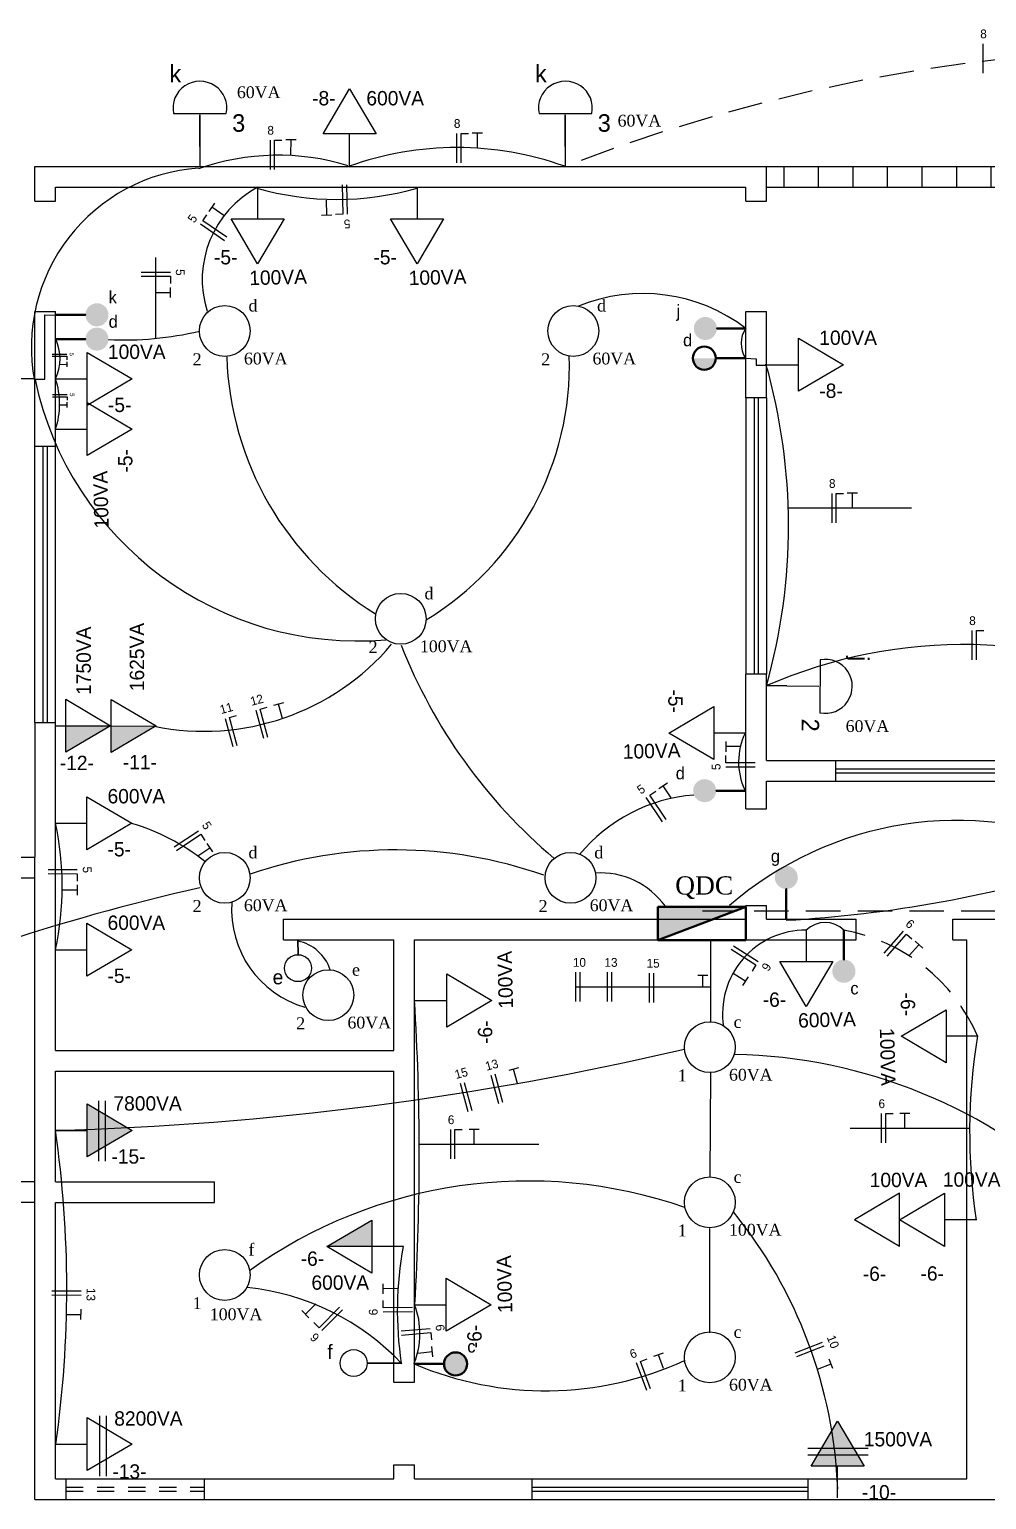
# Model space of a CAD drawing. Extents: x 20 to 1815, y -14679 to 245.
# Drawn here: x 37.28 to 44.22, y -2.46 to 8.18 of the extents above; entities that cross this region are included whole.
import ezdxf

# ---------------------------------------------------------------- set-up
doc = ezdxf.new("R2010")
doc.units = 0
doc.header["$MEASUREMENT"] = 0
for name, pattern in [('DASHED2', [9.525, 6.35, -3.175]), ('HIDDEN', [0.375, 0.25, -0.125]), ('HIDDEN2', [4.7625, 3.175, -1.5875])]:
    doc.linetypes.add(name, pattern=pattern)
doc.layers.get('0').update_dxf_attribs({"linetype": 'CONTINUOUS'})
for name, color, linetype in [('CP-CAR', 7, 'CONTINUOUS'), ('ESQUADRIA', 2, 'CONTINUOUS'), ('FIACAO', 1, 'CONTINUOUS'), ('INTERRUPTOR', 10, 'CONTINUOUS'), ('JANELA', 3, 'CONTINUOUS'), ('PAREDE', 6, 'CONTINUOUS'), ('PONTO_DE_LUZ', 1, 'CONTINUOUS'), ('PORTA', 3, 'CONTINUOUS'), ('PROJCASA', 3, 'HIDDEN'), ('TOMADAS', 1, 'CONTINUOUS')]:
    doc.layers.add(name, color=color, linetype=linetype)
doc.layers.add('Interruptores', color=7, linetype='CONTINUOUS', lineweight=50)
doc.layers.add('QDC', color=1, linetype='CONTINUOUS', lineweight=50)

# ---------------------------------------------------------------- blocks, each defined once
blk = doc.blocks.new('QDC')
for p, q in [((0.2, 0.15), (-0.2, 0.15)), ((-0.2, 0), (0.2, 0.15)), ((-0.2, 0.15), (-0.2, 0)), ((0.2, 0), (0.2, 0.15)), ((-0.2, 0), (0.2, 0))]:
    blk.add_line(p, q)
blk.add_solid([(-0.2, 0), (0.2, 0), (0.2, 0.15)])
blk = doc.blocks.new('TB-30')
for p, q in [((0.1433, 0.1202), (0.3473, 0)), ((0.1433, -0.1202), (0.1433, 0.1202)), ((0, 0), (0.1433, 0)), ((0.3473, 0), (0.1433, -0.1202))]:
    blk.add_line(p, q)
blk = doc.blocks.new('TB-230')
blk.add_hatch(color=256).paths.add_polyline_path([(0.1433, 0.1202), (0.1433, -0.1202), (0.3473, 0)])
for p, q in [((0.1433, -0.1202), (0.1433, 0.1202)), ((0.1433, 0.1202), (0.3473, 0)), ((0, 0), (0.1433, 0)), ((0.3473, 0), (0.1433, -0.1202))]:
    blk.add_line(p, q)

msp = doc.modelspace()

# ---------------------------------------------------------------- hatches: boundary and pattern name
at = {"layer": 'FIACAO'}
h = msp.add_hatch(color=256, dxfattribs=at)
h.dxf.hatch_style = 1
h.paths.add_polyline_path([(37.689, 6.118, 1), (37.856, 6.118, 1)])
h = msp.add_hatch(color=256, dxfattribs=at)
h.dxf.hatch_style = 1
h.paths.add_polyline_path([(42.263, 6.019, -1), (42.096, 6.019, -1)])
h = msp.add_hatch(color=256, dxfattribs=at)
h.dxf.hatch_style = 1
h.paths.add_polyline_path([(37.689, 5.942, 1), (37.856, 5.942, 1)])
h = msp.add_hatch(color=256, dxfattribs=at)
h.dxf.hatch_style = 1
h.paths.add_polyline_path([(42.089, 5.804), (42.256, 5.804, -1)])
h = msp.add_hatch(color=256, dxfattribs=at)
h.dxf.hatch_style = 1
h.paths.add_polyline_path([(42.258, 2.673, -1), (42.091, 2.673, -1)])
h = msp.add_hatch(color=256, dxfattribs=at)
h.dxf.hatch_style = 1
h.paths.add_polyline_path([(42.766, 1.961, 1), (42.766, 2.128, 1)])
h = msp.add_hatch(color=256, dxfattribs=at)
h.dxf.hatch_style = 1
h.paths.add_polyline_path([(43.183, 1.45, 1), (43.183, 1.282, 1)])
h = msp.add_hatch(color=256, dxfattribs=at)
h.dxf.hatch_style = 1
h.paths.add_polyline_path([(40.287, -1.477, 1), (40.454, -1.477, 1)])
at = {"layer": 'PORTA'}
h = msp.add_hatch(dxfattribs=at)
h.set_pattern_fill('_USER,_O', color=1, scale=0.25, angle=90, pattern_type=0)
h.set_pattern_definition([(90, (0, 0), (-0.25, 2e-17), [])])
h.paths.add_polyline_path([(45.623, 7.192), (42.623, 7.192), (42.623, 7.042), (45.623, 7.042)])
at = {"layer": 'TOMADAS'}
for points in [[(37.546, 3.143), (37.546, 2.951), (37.871, 3.143)], [(37.876, 3.142), (37.876, 2.95), (38.202, 3.142)], [(39.763, -0.628), (39.763, -0.436), (39.437, -0.628)]]:
    msp.add_hatch(color=256, dxfattribs=at).paths.add_polyline_path(points)

# ---------------------------------------------------------------- linework, layer by layer
at = {"color": 7}
for p, q in [((44.192, 7.868), (44.192, 8.079)), ((39.029, 7.171), (39.029, 7.382)), ((39.059, 7.171), (39.059, 7.382)), ((39.059, 7.382), (39.112, 7.382)), ((39.215, 7.384), (39.141, 7.384)), ((39.177, 7.278), (39.178, 7.384)), ((40.38, 7.219), (40.38, 7.431)), ((40.41, 7.219), (40.41, 7.431)), ((40.41, 7.431), (40.463, 7.431)), ((40.566, 7.433), (40.491, 7.433)), ((40.528, 7.327), (40.528, 7.433)), ((39.548, 7.058), (39.554, 6.846)), ((39.579, 7.059), (39.585, 6.847)), ((38.625, 6.927), (38.583, 6.866)), ((39.433, 6.947), (39.436, 6.841)), ((38.539, 6.798), (38.569, 6.842)), ((38.692, 6.837), (38.604, 6.897)), ((39.399, 6.84), (39.473, 6.842)), ((39.554, 6.846), (39.501, 6.845)), ((38.697, 6.654), (38.522, 6.773)), ((38.714, 6.679), (38.539, 6.798)), ((38.092, 6.427), (38.304, 6.427)), ((38.092, 6.397), (38.304, 6.397)), ((38.304, 6.397), (38.304, 6.344)), ((38.306, 6.242), (38.306, 6.316)), ((38.2, 6.279), (38.306, 6.279)), ((37.449, 5.834), (37.555, 5.834)), ((37.449, 5.819), (37.555, 5.819)), ((37.503, 5.76), (37.556, 5.759)), ((37.555, 5.819), (37.555, 5.792)), ((37.556, 5.741), (37.556, 5.778)), ((37.45, 5.541), (37.556, 5.54)), ((37.45, 5.525), (37.556, 5.525)), ((37.504, 5.466), (37.557, 5.466)), ((37.556, 5.525), (37.556, 5.499)), ((37.557, 5.448), (37.557, 5.485)), ((43.097, 4.613), (43.097, 4.825)), ((43.127, 4.613), (43.127, 4.825)), ((43.127, 4.825), (43.18, 4.825)), ((43.282, 4.827), (43.208, 4.827)), ((43.245, 4.721), (43.245, 4.827)), ((44.112, 3.62), (44.113, 3.832)), ((44.143, 3.62), (44.143, 3.832)), ((44.143, 3.832), (44.196, 3.832)), ((39.124, 3.308), (39.052, 3.289)), ((38.759, 2.99), (38.704, 3.194)), ((38.733, 3.202), (38.784, 3.217)), ((38.788, 2.998), (38.733, 3.202)), ((38.98, 3.05), (38.925, 3.254)), ((38.954, 3.262), (39.005, 3.277)), ((39.009, 3.058), (38.954, 3.262)), ((39.116, 3.196), (39.088, 3.299)), ((42.327, 3.029), (42.327, 2.955)), ((42.433, 2.992), (42.327, 2.992)), ((42.329, 2.874), (42.329, 2.927)), ((42.541, 2.874), (42.329, 2.874)), ((42.541, 2.844), (42.329, 2.844)), ((41.777, 2.64), (41.821, 2.669)), ((41.905, 2.728), (41.843, 2.687)), ((41.933, 2.62), (41.874, 2.708)), ((41.87, 2.447), (41.752, 2.623)), ((41.896, 2.464), (41.777, 2.64)), ((38.331, 2.266), (38.507, 2.383)), ((38.348, 2.241), (38.524, 2.357)), ((38.524, 2.357), (38.553, 2.313)), ((38.503, 2.201), (38.591, 2.26)), ((38.612, 2.229), (38.571, 2.291)), ((37.418, 2.103), (37.63, 2.102)), ((37.418, 2.073), (37.63, 2.072)), ((37.63, 2.072), (37.629, 2.019)), ((37.525, 1.954), (37.631, 1.954)), ((37.631, 1.917), (37.631, 1.991)), ((43.474, 1.496), (43.614, 1.655)), ((43.497, 1.476), (43.637, 1.635)), ((43.637, 1.635), (43.676, 1.6)), ((42.367, 1.525), (42.546, 1.411)), ((42.384, 1.55), (42.562, 1.437)), ((43.657, 1.479), (43.727, 1.558)), ((43.755, 1.534), (43.699, 1.583)), ((42.546, 1.411), (42.518, 1.367)), ((41.242, 1.146), (41.242, 1.358)), ((41.272, 1.146), (41.272, 1.358)), ((41.471, 1.146), (41.471, 1.358)), ((41.501, 1.146), (41.501, 1.358)), ((41.776, 1.14), (41.776, 1.352)), ((41.806, 1.14), (41.806, 1.352)), ((42.198, 1.335), (42.124, 1.335)), ((42.161, 1.252), (42.161, 1.335)), ((42.382, 1.351), (42.472, 1.294)), ((42.452, 1.263), (42.492, 1.325)), ((41.244, 1.252), (41.64, 1.252)), ((40.826, 0.666), (40.755, 0.646)), ((40.818, 0.554), (40.79, 0.656)), ((40.462, 0.347), (40.406, 0.552)), ((40.491, 0.355), (40.435, 0.559)), ((40.683, 0.407), (40.627, 0.612)), ((40.712, 0.415), (40.656, 0.62)), ((43.455, 0.123), (43.455, 0.335)), ((43.486, 0.123), (43.486, 0.335)), ((43.486, 0.335), (43.539, 0.335)), ((43.662, 0.335), (43.588, 0.335)), ((43.625, 0.229), (43.625, 0.335)), ((40.336, 0.007), (40.336, 0.219)), ((40.366, 0.007), (40.366, 0.219)), ((40.366, 0.219), (40.419, 0.219)), ((40.542, 0.219), (40.468, 0.219)), ((40.505, 0.113), (40.505, 0.219)), ((43.228, 0.229), (43.625, 0.229)), ((40.108, 0.113), (40.505, 0.113)), ((37.445, -0.948), (37.657, -0.949)), ((39.843, -0.896), (39.844, -0.97)), ((39.949, -0.931), (39.843, -0.933)), ((37.445, -0.978), (37.657, -0.979)), ((39.357, -1.042), (39.282, -1.117)), ((39.846, -1.072), (39.845, -1.019)), ((37.551, -1.118), (37.656, -1.118)), ((37.656, -1.155), (37.657, -1.081)), ((39.256, -1.091), (39.308, -1.143)), ((39.53, -1.065), (39.381, -1.215)), ((39.551, -1.086), (39.402, -1.236)), ((40.057, -1.068), (39.846, -1.072)), ((40.058, -1.099), (39.846, -1.102)), ((39.381, -1.215), (39.343, -1.178)), ((39.977, -1.238), (40.187, -1.22)), ((39.979, -1.269), (40.19, -1.25)), ((40.19, -1.25), (40.195, -1.302)), ((40.206, -1.425), (40.199, -1.351)), ((42.831, -1.396), (43.029, -1.319)), ((42.842, -1.424), (43.04, -1.347)), ((40.097, -1.398), (40.202, -1.388)), ((41.755, -1.669), (41.681, -1.47)), ((41.709, -1.46), (41.759, -1.441)), ((41.783, -1.658), (41.709, -1.46)), ((41.874, -1.398), (41.804, -1.424)), ((41.876, -1.51), (41.839, -1.411)), ((42.991, -1.515), (43.09, -1.477)), ((43.103, -1.511), (43.077, -1.442))]:
    msp.add_line(p, q, dxfattribs=at)
at = {"color": 7, "linetype": 'DASHED2', "lineweight": 20, "ltscale": 0.5}
for p, q in [((38.517, 7.336), (38.517, 7.435)), ((41.165, 7.336), (41.165, 7.435))]:
    msp.add_line(p, q, dxfattribs=at)
at = {"color": 7, "linetype": 'Continuous'}
for p, q in [((38.2, 5.952), (38.2, 6.533)), ((42.784, 4.72), (43.674, 4.72)), ((41.64, 1.252), (42.216, 1.252)), ((43.625, 0.229), (44.093, 0.229)), ((40.505, 0.113), (40.974, 0.113))]:
    msp.add_line(p, q, dxfattribs=at)
at = {"color": 240, "linetype": 'Continuous', "lineweight": 30, "true_color": 0xed1f24}
for p, q in [((37.394, 5.653), (37.394, 6.117)), ((37.394, 6.117), (37.472, 6.116)), ((42.471, 5.803), (42.547, 5.799)), ((42.547, 5.799), (42.547, 5.799)), ((42.547, 5.799), (42.548, 5.754)), ((42.548, 5.754), (42.624, 5.753)), ((37.321, 5.653), (37.394, 5.653))]:
    msp.add_line(p, q, dxfattribs=at)
at = {"color": 1, "linetype": 'HIDDEN'}
msp.add_line((42.158, 1.804), (54.09, 1.804), dxfattribs=at)
at = {"color": 240, "lineweight": 30, "true_color": 0xed1f24}
for p, q in [((42.218, 1.592), (42.218, 0.998)), ((42.216, 0.63), (42.213, -0.124)), ((42.209, -0.497), (42.209, -1.251))]:
    msp.add_line(p, q, dxfattribs=at)
at = {"color": 240, "linetype": 'HIDDEN', "lineweight": 30, "true_color": 0xed1f24}
for centre, radius, start, end in [((45.723, -4.526), 12.573, 83.9237, 111.2407), ((42.956, 0.38), 1.302, 23.4104, 79.9949)]:
    msp.add_arc(centre, radius, start, end, dxfattribs=at)
at = {"color": 240, "linetype": 'Continuous', "lineweight": 30, "true_color": 0xed1f24}
for centre, radius, start, end in [((39.085, 5.541), 1.732, 72.9862, 109.4498), ((40.38, 5.019), 2.31, 70.2316, 109.7684), ((38.598, 5.882), 1.301, 94.0322, 190.6267), ((39.292, 6.373), 0.757, 118.0592, 197.6038), ((39.511, 9.027), 2.074, 253.7503, 286.2497), ((41.727, 5.043), 1.229, 52.5954, 112.2659), ((37.974, 8.263), 2.327, 267.1004, 283.4403), ((42.64, 5.911), 0.201, 146.899, 212.4443), ((37.157, 5.8), 0.348, 335.2864, 24.3861), ((38.509, 4.591), 4.273, 344.2597, 15.8949), ((39.659, 6.144), 2.387, 191.9377, 274.9556), ((36.922, 5.472), 0.58, 341.8297, 18.1703), ((38.548, 4.884), 1.781, 258.3301, 319.7441), ((44.049, 0.176), 3.555, 64.0118, 113.607), ((42.894, 2.881), 0.474, 154.0198, 205.0637), ((35.348, 1.98), 2.173, 347.8311, 12.1689), ((37.601, 0.972), 1.523, 51.3789, 73.9412), ((39.933, -1.001), 3.245, 70.6278, 108.897), ((41.965, -13.253), 15.609, 102.7571, 114.2931), ((39.169, 1.281), 0.308, 17.9171, 79.0594)]:
    msp.add_arc(centre, radius, start, end, dxfattribs=at)
at = {"color": 240, "linetype": 'ByBlock', "lineweight": 30, "true_color": 0xed1f24}
for centre, radius, start, end in [((40.99, 5.89), 2.279, 181.9354, 238.2244), ((39.036, 5.755), 2.159, 301.2973, 1.7575), ((43.598, 5.158), 3.895, 201.5687, 229.7988), ((42.185, 1.458), 1.186, 94.2679, 140.5902), ((44.006, -0.059), 2.517, 66.8207, 130.9895), ((42.249, 10.869), 9.149, 273.2262, 287.4115), ((41.419, 1.499), 0.579, 35.5568, 93.61), ((39.484, 1.813), 0.737, 176.1653, 253.7638), ((36.864, 22.855), 22.649, 271.5285, 283.1778), ((29.561, -0.932), 7.993, 351.8964, 8.2379), ((40.895, -3.613), 3.46, 70.8345, 125.6895), ((39.75, -2.513), 3.391, 2.2209, 39.0816)]:
    msp.add_arc(centre, radius, start, end, dxfattribs=at)
at = {"color": 240, "lineweight": 30, "true_color": 0xed1f24}
for centre, radius, start, end in [((43.047, 1.524), 0.195, 45.4046, 134.2805), ((42.91, 1.058), 0.606, 89.8854, 188.8417), ((21.834, 0.033), 18.273, 356.6142, 3.5216), ((48.341, 0.199), 4.247, 170.5286, 188.6188), ((42.311, -3.035), 3.8, 46.6559, 88.7956), ((42.478, -1.09), 2.53, 169.4751, 188.649), ((38.675, -2.713), 1.799, 43.4278, 84.1052), ((39.536, -1.256), 0.576, 337.6916, 21.1026), ((41.021, 0.757), 2.428, 246.9222, 294.5199)]:
    msp.add_arc(centre, radius, start, end, dxfattribs=at)
at = {"layer": 'CP-CAR'}
msp.add_line((42.623, 7.192), (45.623, 7.192), dxfattribs=at)
at = {"layer": 'ESQUADRIA'}
for p, q in [((42.473, 5.516), (42.473, 3.516)), ((42.623, 5.516), (42.623, 3.516)), ((37.323, 3.166), (37.323, 5.166)), ((37.473, 3.166), (37.473, 5.166)), ((43.123, 2.892), (45.123, 2.892)), ((43.123, 2.742), (45.123, 2.742)), ((37.548, -2.308), (38.548, -2.308)), ((40.923, -2.308), (42.923, -2.308)), ((37.548, -2.458), (38.548, -2.458)), ((40.923, -2.458), (42.923, -2.458))]:
    msp.add_line(p, q, dxfattribs=at)
at = {"layer": 'FIACAO'}
for p, q in [((38.327, 7.575), (38.709, 7.575)), ((38.517, 7.336), (38.517, 7.565)), ((38.517, 7.565), (38.517, 7.336)), ((40.975, 7.575), (41.357, 7.575)), ((41.165, 7.336), (41.165, 7.565)), ((41.165, 7.565), (41.165, 7.336)), ((38.517, 7.336), (38.517, 7.187)), ((41.165, 7.336), (41.165, 7.187)), ((37.173, 5.658), (37.322, 5.656)), ((43.012, 3.619), (43.009, 3.237)), ((42.771, 3.431), (42.623, 3.432)), ((42.771, 3.431), (43.001, 3.43))]:
    msp.add_line(p, q, dxfattribs=at)
for centre, start, end in [((38.518, 7.614), 348.4831, 191.5169), ((41.166, 7.614), 348.4831, 191.5169), ((43.049, 3.428), 258.155, 101.1887)]:
    msp.add_arc(centre, 0.195, start, end, dxfattribs=at)
at = {"layer": 'INTERRUPTOR', "flags": 128}
for points in [[(39.227, 1.59), (39.229, 1.486)], [(39.978, -1.471), (39.73, -1.471)]]:
    msp.add_lwpolyline(points, close=True, dxfattribs=at)
at = {"layer": 'INTERRUPTOR'}
for centre in [(39.229, 1.388), (39.632, -1.471)]:
    msp.add_circle(centre, 0.0976, dxfattribs=at)
at = {"layer": 'Interruptores', "color": 1, "flags": 128}
for points in [[(37.476, 6.118), (37.689, 6.118)], [(42.476, 6.019), (42.263, 6.019)], [(37.476, 5.942), (37.689, 5.942)], [(42.469, 5.804), (42.256, 5.804)], [(42.471, 2.673), (42.258, 2.673)], [(42.766, 1.748), (42.766, 1.961)], [(43.183, 1.663), (43.183, 1.45)], [(40.074, -1.477), (40.287, -1.477)]]:
    msp.add_lwpolyline(points, close=True, dxfattribs=at)
at = {"layer": 'Interruptores', "color": 1}
for centre in [(42.172, 5.804), (40.37, -1.477)]:
    msp.add_circle(centre, 0.0836, dxfattribs=at)
at = {"layer": 'JANELA', "color": 3}
for p, q in [((42.533, 5.516), (42.533, 3.516)), ((42.563, 5.516), (42.563, 3.516)), ((43.123, 2.832), (45.123, 2.832)), ((43.123, 2.802), (45.123, 2.802)), ((40.923, -2.368), (42.923, -2.368)), ((40.923, -2.398), (42.923, -2.398)), ((40.923, -2.398), (42.923, -2.398))]:
    msp.add_line(p, q, dxfattribs=at)
at = {"layer": 'PAREDE'}
for p, q in [((37.323, 7.192), (42.623, 7.192)), ((37.323, 6.941), (37.323, 7.192)), ((42.623, 6.941), (42.623, 7.192)), ((37.473, 7.042), (42.473, 7.042)), ((37.473, 6.941), (37.473, 7.042)), ((37.473, 6.941), (37.473, 7.042)), ((42.473, 6.941), (42.473, 7.042)), ((37.323, 6.941), (37.473, 6.941)), ((42.473, 6.941), (42.623, 6.941)), ((37.323, 4.442), (37.323, 6.141)), ((37.323, 6.141), (37.473, 6.141)), ((37.323, 5.166), (37.323, 6.141)), ((37.473, 4.442), (37.473, 6.141)), ((37.473, 4.442), (37.473, 6.141)), ((37.473, 5.166), (37.473, 6.141)), ((42.473, 6.141), (42.623, 6.141)), ((42.473, 5.516), (42.473, 6.141)), ((42.623, 5.516), (42.623, 6.141)), ((42.623, 5.516), (42.473, 5.516)), ((37.323, 5.166), (37.473, 5.166)), ((42.473, 2.542), (42.473, 3.516)), ((42.623, 3.516), (42.473, 3.516)), ((42.623, 2.892), (42.623, 3.516)), ((37.323, 3.166), (37.473, 3.166)), ((37.473, 1.742), (37.473, 3.166)), ((42.623, 2.892), (43.123, 2.892)), ((43.123, 2.892), (43.123, 2.742)), ((42.623, 2.742), (43.123, 2.742)), ((42.623, 2.542), (42.623, 2.742)), ((42.473, 2.542), (42.623, 2.542)), ((37.473, 0.9), (37.473, 2.442)), ((37.323, -2.458), (37.323, 2.042)), ((42.473, 1.742), (42.473, 1.842)), ((42.473, 1.842), (42.623, 1.842)), ((42.623, 1.742), (42.623, 1.842)), ((39.123, 1.742), (42.473, 1.742)), ((39.123, 1.592), (39.123, 1.742)), ((42.623, 1.742), (43.273, 1.742)), ((43.273, 1.592), (43.273, 1.742)), ((43.973, 1.592), (43.973, 1.742)), ((43.973, 1.742), (44.323, 1.742)), ((37.473, 0.792), (37.473, 1.592)), ((39.123, 1.592), (39.773, 1.592)), ((39.773, 1.592), (39.923, 1.592)), ((39.923, 0.792), (39.923, 1.592)), ((40.073, 1.592), (43.273, 1.592)), ((40.073, -1.608), (40.073, 1.592)), ((40.073, -1.608), (40.073, 1.592)), ((40.073, -1.608), (40.073, 1.592)), ((43.973, 1.592), (44.073, 1.592)), ((43.973, 1.592), (44.073, 1.592)), ((44.073, -2.308), (44.073, 1.592)), ((37.473, 0.792), (39.923, 0.792)), ((37.473, 0.642), (39.923, 0.642)), ((37.473, -0.158), (37.473, 0.642)), ((39.923, -1.608), (39.923, 0.642)), ((37.473, -0.158), (38.623, -0.158)), ((38.623, -0.308), (38.623, -0.158)), ((37.473, -2.308), (37.473, -0.308)), ((37.473, -0.308), (38.623, -0.308)), ((39.923, -1.608), (40.073, -1.608)), ((39.923, -2.308), (39.923, -2.208)), ((39.924, -2.208), (40.073, -2.208)), ((40.073, -2.308), (40.073, -2.208)), ((37.473, -2.308), (37.548, -2.308)), ((37.548, -2.308), (37.548, -2.458)), ((38.548, -2.308), (39.773, -2.308)), ((38.548, -2.308), (38.548, -2.458)), ((39.773, -2.308), (39.923, -2.308)), ((39.773, -2.308), (39.923, -2.308)), ((40.073, -2.308), (40.923, -2.308)), ((40.923, -2.308), (40.923, -2.458)), ((42.923, -2.308), (42.923, -2.458)), ((42.923, -2.308), (44.073, -2.308)), ((37.323, -2.458), (37.548, -2.458)), ((38.548, -2.458), (40.923, -2.458)), ((42.923, -2.458), (44.923, -2.458))]:
    msp.add_line(p, q, dxfattribs=at)
at = {"layer": 'PAREDE', "ltscale": 0.35}
for p in [(37.323, 3.166), (37.323, -0.308)]:
    msp.add_line(p, (37.323, 2.192), dxfattribs=at)
at = {"layer": 'PONTO_DE_LUZ'}
for centre in [(38.698, 6.001), (41.223, 6.001), (39.973, 3.917), (38.698, 2.042), (41.203, 2.042), (39.448, 1.193), (42.212, 0.816), (42.212, -0.307), (38.698, -0.833), (42.212, -1.429)]:
    msp.add_circle(centre, 0.184, dxfattribs=at)
at = {"layer": 'PORTA', "color": 1}
for p, q in [((42.623, 7.192), (45.623, 7.192)), ((42.623, 7.042), (45.623, 7.042))]:
    msp.add_line(p, q, dxfattribs=at)
at = {"layer": 'PORTA', "color": 3}
for p, q in [((37.383, 3.166), (37.383, 5.166)), ((37.413, 3.166), (37.413, 5.166)), ((34.458, 2.192), (37.323, 2.192)), ((34.473, 2.042), (37.323, 2.042)), ((37.323, -0.158), (33.473, -0.158)), ((37.323, -0.308), (33.473, -0.308))]:
    msp.add_line(p, q, dxfattribs=at)
at = {"layer": 'PROJCASA', "ltscale": 0.5}
for p, q in [((37.548, -2.368), (38.548, -2.368)), ((37.548, -2.398), (38.548, -2.398))]:
    msp.add_line(p, q, dxfattribs=at)
at = {"layer": 'TOMADAS'}
for p, q in [((39.41, 7.429), (39.602, 7.755)), ((39.602, 7.755), (39.794, 7.429)), ((39.794, 7.429), (39.41, 7.429)), ((39.602, 7.2), (39.602, 7.429)), ((38.936, 7.041), (38.936, 6.812)), ((40.091, 7.041), (40.091, 6.812)), ((38.936, 6.486), (38.744, 6.812)), ((38.744, 6.812), (39.128, 6.812)), ((39.128, 6.812), (38.936, 6.486)), ((40.091, 6.486), (39.899, 6.812)), ((39.899, 6.812), (40.283, 6.812)), ((40.283, 6.812), (40.091, 6.486)), ((42.854, 5.948), (43.18, 5.756)), ((42.854, 5.564), (42.854, 5.948)), ((37.701, 5.845), (38.027, 5.654)), ((37.701, 5.462), (37.701, 5.845)), ((42.625, 5.756), (42.854, 5.756)), ((43.18, 5.756), (42.854, 5.564)), ((37.472, 5.654), (37.701, 5.654)), ((38.027, 5.654), (37.701, 5.462)), ((37.701, 5.483), (38.027, 5.291)), ((37.701, 5.099), (37.701, 5.483)), ((37.472, 5.291), (37.701, 5.291)), ((38.027, 5.291), (37.701, 5.099)), ((37.546, 3.335), (37.871, 3.143)), ((37.546, 2.951), (37.546, 3.335)), ((37.876, 3.334), (38.202, 3.142)), ((37.876, 2.95), (37.876, 3.334)), ((41.914, 3.09), (42.24, 3.282)), ((42.24, 3.282), (42.24, 2.898)), ((37.473, 3.143), (37.871, 3.143)), ((37.871, 3.143), (37.546, 2.951)), ((37.803, 3.141), (38.202, 3.142)), ((38.202, 3.142), (37.876, 2.95)), ((42.24, 2.898), (41.914, 3.09)), ((42.468, 3.09), (42.24, 3.09)), ((37.698, 2.629), (38.024, 2.437)), ((37.698, 2.245), (37.698, 2.629)), ((37.469, 2.437), (37.698, 2.437)), ((38.024, 2.437), (37.698, 2.245)), ((37.698, 1.713), (38.024, 1.521)), ((37.698, 1.329), (37.698, 1.713)), ((42.911, 1.666), (42.911, 1.437)), ((37.469, 1.521), (37.698, 1.521)), ((38.024, 1.521), (37.698, 1.329)), ((42.911, 1.111), (42.719, 1.437)), ((42.719, 1.437), (43.103, 1.437)), ((43.103, 1.437), (42.911, 1.111)), ((40.307, 1.346), (40.633, 1.154)), ((40.307, 0.962), (40.307, 1.346)), ((40.078, 1.154), (40.307, 1.154)), ((40.633, 1.154), (40.307, 0.962)), ((43.597, 0.895), (43.923, 1.087)), ((43.923, 1.087), (43.923, 0.703)), ((43.923, 0.703), (43.597, 0.895)), ((44.152, 0.895), (43.923, 0.895)), ((37.784, 0.428), (37.784, -0.009)), ((37.832, 0.428), (37.832, -0.009)), ((43.586, -0.242), (43.26, -0.434)), ((43.586, -0.626), (43.586, -0.242)), ((39.437, -0.628), (39.763, -0.436)), ((39.763, -0.436), (39.763, -0.82)), ((43.586, -0.626), (43.26, -0.434)), ((39.763, -0.82), (39.437, -0.628)), ((39.992, -0.628), (39.437, -0.628)), ((40.302, -0.857), (40.628, -1.049)), ((40.302, -1.241), (40.302, -0.857)), ((40.073, -1.049), (40.302, -1.049)), ((40.628, -1.049), (40.302, -1.241)), ((37.702, -1.865), (38.027, -2.057)), ((37.702, -2.249), (37.702, -1.865)), ((37.79, -1.853), (37.79, -2.29)), ((37.838, -1.853), (37.838, -2.29)), ((37.473, -2.057), (37.702, -2.057)), ((38.027, -2.057), (37.702, -2.249)), ((42.923, -2.088), (43.36, -2.088)), ((42.923, -2.136), (43.36, -2.136))]:
    msp.add_line(p, q, dxfattribs=at)

# ---------------------------------------------------------------- block references
at = {"layer": 'QDC', "color": 7, "xscale": 1.594594681388764, "yscale": 1.594594681388764, "zscale": 1.594594681388764, "rotation": 180}
msp.add_blockref('QDC', (42.154, 1.831), dxfattribs=at)
at = {"layer": 'TOMADAS', "xscale": 1.597331338044064, "yscale": 1.597331338044064, "zscale": 1.597331338044064}
msp.add_blockref('TB-230', (37.473, 0.213), dxfattribs=at)
at = {"layer": 'TOMADAS'}
for name, p, xscale, yscale, zscale, rotation in [('TB-30', (44.141, -0.434), 1.597340244997071, 1.597340244997071, 1.597340244997071, 180), ('TB-230', (43.138, -2.447), 1.597331338044064, 1.597331338044064, 1.597331338044064, 90)]:
    msp.add_blockref(name, p, dxfattribs=dict(at, xscale=xscale, yscale=yscale, zscale=zscale, rotation=rotation))

# ---------------------------------------------------------------- texts
at = {"color": 7, "linetype": 'HIDDEN2'}
for s, height, rotation, p in [('8', 0.0635, 359.9478, (44.171, 8.12)), ('8', 0.0635, 359.9478, (39.007, 7.422)), ('8', 0.0635, 359.9478, (40.358, 7.471)), ('5', 0.0635, 55.6805, (38.477, 6.778)), ('5', 0.0635, 181.6096, (39.607, 6.808)), ('5', 0.0635, 269.9478, (38.344, 6.449)), ('5', 0.0317, 269.9478, (37.575, 5.845)), ('5', 0.0317, 269.9478, (37.576, 5.551)), ('8', 0.0635, 359.9478, (43.075, 4.865)), ('8', 0.0635, 359.9478, (44.091, 3.872)), ('11', 0.0635, 15.2336, (38.672, 3.227)), ('12', 0.0635, 15.2336, (38.893, 3.287)), ('5', 0.0635, 89.9346, (42.289, 2.822)), ('5', 0.0635, 33.9751, (41.712, 2.644)), ('5', 0.0635, 303.4965, (38.529, 2.423)), ('5', 0.0635, 269.8006, (37.67, 2.124)), ('6', 0.0635, 318.6658, (43.624, 1.7)), ('6', 0.0635, 237.6454, (42.608, 1.434)), ('15', 0.0635, 15.2336, (40.374, 0.585)), ('13', 0.0635, 15.2336, (40.595, 0.645)), ('13', 0.0635, 269.8592, (37.697, -0.927)), ('6', 0.0635, 90.955, (39.806, -1.125)), ('6', 0.0635, 135.1629, (39.389, -1.28)), ('6', 0.0635, 275.1059, (40.225, -1.194)), ('10', 0.0635, 291.2837, (43.058, -1.284)), ('6', 0.0635, 20.5418, (41.646, -1.44))]:
    msp.add_text(s, height=height, rotation=rotation, dxfattribs=at).set_placement(p)
for s, p in [('10', (41.22, 1.398)), ('13', (41.449, 1.398)), ('15', (41.754, 1.392)), ('6', (43.434, 0.375)), ('6', (40.314, 0.259))]:
    msp.add_text(s, height=0.0635, dxfattribs=at).set_placement(p)
at = {"layer": 'FIACAO'}
for s, p in [('k', (38.298, 7.8)), ('k', (40.946, 7.801)), ('3', (38.752, 7.443)), ('3', (41.4, 7.443))]:
    msp.add_text(s, height=0.127, dxfattribs=at).set_placement(p)
for s, p in [('j', (43.237, 3.647)), ('2', (42.877, 3.195))]:
    msp.add_text(s, height=0.127, rotation=269.6719, dxfattribs=at).set_placement(p)
at = {"layer": 'INTERRUPTOR', "linetype": 'HIDDEN2'}
for s, p in [('e', (39.045, 1.271)), ('f', (39.441, -1.442))]:
    msp.add_text(s, height=0.104, dxfattribs=at).set_placement(p)
at = {"layer": 'Interruptores', "color": 1, "linetype": 'HIDDEN2'}
for s, p in [('k', (37.857, 6.201)), ('j', (41.97, 6.101)), ('d', (37.857, 6.024)), ('d', (42.018, 5.89)), ('d', (41.965, 2.755)), ('g', (42.654, 2.155)), ('c', (43.23, 1.198)), ('c', (40.455, -1.395))]:
    msp.add_text(s, height=0.0892, dxfattribs=at).set_placement(p)
at = {"layer": 'PONTO_DE_LUZ'}
for s, insert, char_height, width, attachment_point in [('{\\fTimes New Roman|b0|i0|c0|p18;60VA}', (38.786, 7.772), 0.08542, 0.29413, 1), ('{\\fTimes New Roman|b0|i0|c0|p18;60VA}', (41.544, 7.566), 0.08542, 0.29413, 1), ('{\\fTimes New Roman|b0|i0|c0|p18;d}', (38.87, 6.228), 0.08644, 0.16207, 1), ('{\\fTimes New Roman|b0|i0|c0|p18;d}', (41.395, 6.228), 0.08644, 0.16207, 1), ('{\\fTimes New Roman|b0|i0|c0|p18;2}', (38.498, 5.796), 0.08644, 0.18543, 5), ('{\\fTimes New Roman|b0|i0|c0|p18;60VA}', (38.837, 5.844), 0.08542, 0.29413, 1), ('{\\fTimes New Roman|b0|i0|c0|p18;2}', (41.023, 5.796), 0.08644, 0.18543, 5), ('{\\fTimes New Roman|b0|i0|c0|p18;60VA}', (41.362, 5.844), 0.08542, 0.29413, 1), ('{\\fTimes New Roman|b0|i0|c0|p18;d}', (40.145, 4.144), 0.08644, 0.16207, 1), ('{\\fTimes New Roman|b0|i0|c0|p18;2}', (39.773, 3.713), 0.08644, 0.18543, 5), ('{\\fTimes New Roman|b0|i0|c0|p18;100VA}', (40.112, 3.761), 0.08542, 0.29413, 1), ('{\\fTimes New Roman|b0|i0|c0|p18;60VA}', (43.196, 3.183), 0.08542, 0.29413, 1), ('{\\fTimes New Roman|b0|i0|c0|p18;d}', (38.87, 2.269), 0.08644, 0.16207, 1), ('{\\fTimes New Roman|b0|i0|c0|p18;d}', (41.375, 2.269), 0.08644, 0.16207, 1), ('{\\fTimes New Roman|b0|i0|c0|p18;2}', (38.498, 1.838), 0.08644, 0.18543, 5), ('{\\fTimes New Roman|b0|i0|c0|p18;60VA}', (38.837, 1.886), 0.08542, 0.29413, 1), ('{\\fTimes New Roman|b0|i0|c0|p18;2}', (41.004, 1.838), 0.08644, 0.18543, 5), ('{\\fTimes New Roman|b0|i0|c0|p18;60VA}', (41.342, 1.886), 0.08542, 0.29413, 1), ('{\\fTimes New Roman|b0|i0|c0|p18;e}', (39.62, 1.42), 0.08644, 0.16207, 1), ('{\\fTimes New Roman|b0|i0|c0|p18;2}', (39.248, 0.989), 0.08644, 0.18543, 5), ('{\\fTimes New Roman|b0|i0|c0|p18;60VA}', (39.587, 1.037), 0.08542, 0.29413, 1), ('{\\fTimes New Roman|b0|i0|c0|p18;c}', (42.384, 1.042), 0.08644, 0.16207, 1), ('{\\fTimes New Roman|b0|i0|c0|p18;1}', (42.012, 0.611), 0.08644, 0.18543, 5), ('{\\fTimes New Roman|b0|i0|c0|p18;60VA}', (42.351, 0.659), 0.08542, 0.29413, 1), ('{\\fTimes New Roman|b0|i0|c0|p18;c}', (42.384, -0.08), 0.08644, 0.16207, 1), ('{\\fTimes New Roman|b0|i0|c0|p18;1}', (42.012, -0.511), 0.08644, 0.18543, 5), ('{\\fTimes New Roman|b0|i0|c0|p18;100VA}', (42.351, -0.463), 0.08542, 0.29413, 1), ('{\\fTimes New Roman|b0|i0|c0|p18;f}', (38.87, -0.606), 0.08644, 0.16207, 1), ('{\\fTimes New Roman|b0|i0|c0|p18;1}', (38.498, -1.037), 0.08644, 0.18543, 5), ('{\\fTimes New Roman|b0|i0|c0|p18;100VA}', (38.59, -1.075), 0.08542, 0.29413, 1), ('{\\fTimes New Roman|b0|i0|c0|p18;c}', (42.384, -1.202), 0.08644, 0.16207, 1), ('{\\fTimes New Roman|b0|i0|c0|p18;1}', (42.012, -1.633), 0.08644, 0.18543, 5), ('{\\fTimes New Roman|b0|i0|c0|p18;60VA}', (42.351, -1.585), 0.08542, 0.29413, 1)]:
    msp.add_mtext(s, dxfattribs=dict(at, insert=insert, char_height=char_height, width=width, attachment_point=attachment_point))
at = {"layer": 'QDC', "color": 7, "insert": (41.961, 2.053), "char_height": 0.13193, "width": 0.50233, "attachment_point": 1}
msp.add_mtext('{\\fTimes New Roman|b0|i0|c0|p18;QDC }', dxfattribs=at)
at = {"layer": 'TOMADAS', "linetype": 'HIDDEN2'}
for s, p in [('-8-', (39.331, 7.634)), ('600VA', (39.724, 7.634)), ('-5-', (39.775, 6.483)), ('100VA', (43.005, 5.9)), ('100VA', (37.852, 5.798)), ('-8-', (43.005, 5.516)), ('-5-', (37.852, 5.414)), ('600VA', (37.849, 2.581)), ('-5-', (37.849, 2.197)), ('600VA', (37.849, 1.665)), ('-5-', (37.849, 1.281)), ('-6-', (42.595, 1.108))]:
    msp.add_text(s, height=0.104, dxfattribs=at).set_placement(p)
for s, rotation, p in [('-5-', 0, (38.62, 6.483)), ('100VA', 1.5433, (38.877, 6.332)), ('100VA', 1.5433, (40.032, 6.332)), ('-5-', 90, (38.029, 4.976)), ('100VA', 91.5433, (37.858, 4.572)), ('-5-', 270, (41.911, 3.406)), ('100VA', 1.5433, (41.583, 2.903)), ('100VA', 91.5433, (40.787, 1.096)), ('-6-', 270, (43.595, 1.211)), ('600VA', 1.5433, (42.853, 0.957)), ('-6-', 90, (40.636, 0.839)), ('100VA', 271.5433, (43.443, 0.953)), ('100VA', 91.5433, (40.782, -1.107)), ('-6-', 90, (40.559, -1.363))]:
    msp.add_text(s, height=0.104, rotation=rotation, dxfattribs=at).set_placement(p)
at = {"layer": 'TOMADAS'}
for s, p in [('1750VA', (37.728, 3.366)), ('1625VA', (38.114, 3.393))]:
    msp.add_text(s, height=0.104, rotation=90, dxfattribs=at).set_placement(p)
for s, p in [('-12-', (37.503, 2.822)), ('-11-', (37.96, 2.828)), (' 7800VA', (37.853, 0.357)), ('-15-', (37.877, -0.027)), ('100VA', (43.37, -0.197)), ('100VA', (43.9, -0.194)), ('-6-', (39.248, -0.767)), ('600VA', (39.326, -0.94)), ('-6-', (43.32, -0.876)), ('-6-', (43.738, -0.874)), (' 8200VA', (37.859, -1.924)), (' 1500VA', (43.289, -2.074)), ('-13-', (37.884, -2.308)), ('-10-', (43.314, -2.458))]:
    msp.add_text(s, height=0.104, dxfattribs=at).set_placement(p)

doc.saveas('drawing.dxf')
